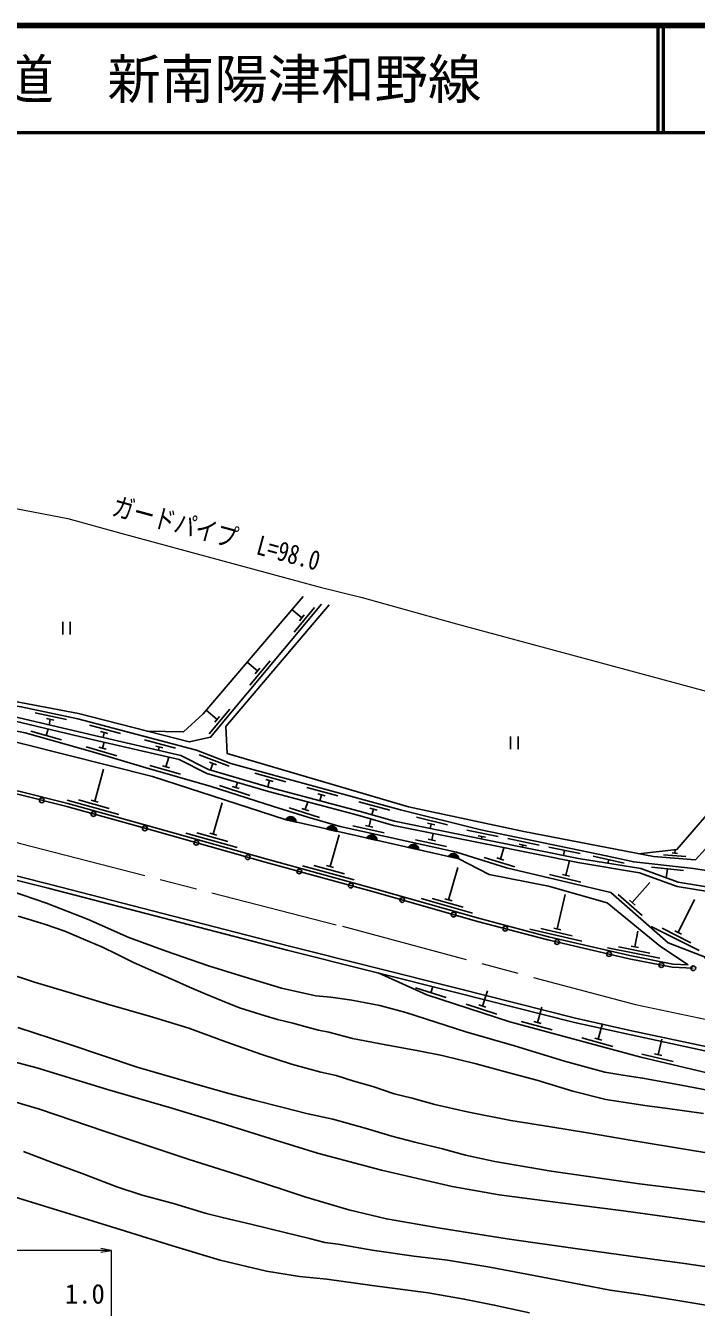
# Model space of a CAD drawing. Units: millimetres at full size, sheet at 1:1000; details may follow other scales. Extents: x 40000 to 680000, y 20000 to 380000.
# Drawn here: x 238590 to 301354, y 260141 to 380000 of the extents above; entities that cross this region are included whole.
import ezdxf
from ezdxf.enums import TextEntityAlignment as Align

# ---------------------------------------------------------------- set-up
doc = ezdxf.new("R2010")
doc.units = ezdxf.units.MM
doc.header["$LTSCALE"] = 1000
doc.linetypes.add('CHAIN', pattern=[18.5, 12, -1.5, 3.5, -1.5])
for name, color, linetype, lineweight in [('M-BGD', 7, 'Continuous', 25), ('M-BMK', 2, 'CHAIN', 13), ('M-STR-HTXT', 7, 'Continuous', 13), ('M-TTL', 2, 'Continuous', 140), ('M-TTL-LINE', 7, 'Continuous', 50)]:
    doc.layers.add(name, color=color, linetype=linetype, lineweight=lineweight)
doc.layers.add('M-TTL-TXT', color=7, linetype='Continuous')
doc.styles.add('ＭＳ ゴシック', font='')
doc.styles.get('ＭＳ ゴシック').set_extended_font_data('MS Gothic')

# ---------------------------------------------------------------- blocks, each defined once
blk = doc.blocks.new('open_arrow')
at = {"color": 0, "linetype": 'Continuous', "lineweight": -2}
blk.add_lwpolyline([(7.5, 1.25), (0, 0), (7.5, -1.25)], dxfattribs=at)

msp = doc.modelspace()

# ---------------------------------------------------------------- hatches: boundary and pattern name
at = {"layer": 'M-BGD'}
for points in [[(262943, 305734, -0.82183), (263910, 305516)], [(266758, 304871, -0.82183), (267725, 304652)], [(270517, 304020, -0.82183), (271484, 303802)], [(274422, 303137, -0.82183), (275388, 302918)], [(278153, 302292, -0.82183), (279120, 302073)]]:
    msp.add_hatch(color=256, dxfattribs=at).paths.add_polyline_path(points)

# ---------------------------------------------------------------- linework, layer by layer
for p, q in [((264444, 324623), (263507, 325406)), ((263712, 323280), (265635, 325582)), ((264219, 324355), (264668, 324892)), ((242073, 324232), (242073, 323058)), ((242773, 324232), (242773, 323058)), ((260295, 319657), (259313, 320477)), ((259564, 318313), (261487, 320615)), ((260071, 319388), (260519, 319925)), ((242424, 315102), (239489, 315725)), ((256505, 315120), (255482, 315974)), ((255774, 313776), (257697, 316079)), ((256281, 314851), (256730, 315388)), ((239072, 314035), (241958, 313216)), ((240515, 313626), (240688, 314225)), ((241237, 315048), (240552, 315193)), ((240894, 315120), (240787, 314613)), ((247472, 313815), (244573, 314584)), ((246284, 313820), (245607, 313999)), ((245783, 312433), (245948, 312991)), ((245946, 313909), (245834, 313428)), ((252628, 312447), (249728, 313216)), ((283968, 313528), (283968, 312354)), ((284668, 313528), (284668, 312354)), ((244259, 312572), (247136, 311719)), ((245447, 312532), (246118, 312333)), ((251439, 312452), (250763, 312631)), ((251101, 312542), (251017, 312225)), ((257626, 310754), (254823, 311825)), ((245055, 307486), (245879, 310460)), ((250199, 310813), (253084, 309991)), ((251387, 310787), (252061, 310595)), ((251724, 310691), (251980, 311590)), ((256444, 310884), (255791, 311134)), ((256117, 311009), (255878, 310383)), ((262937, 309291), (260044, 310084)), ((261749, 309306), (261074, 309491)), ((261411, 309398), (261253, 308819)), ((256729, 308928), (259584, 308009)), ((257915, 308861), (258582, 308647)), ((258248, 308754), (258402, 309232)), ((267794, 307961), (264900, 308754)), ((266605, 307975), (265930, 308160)), ((266268, 308068), (266117, 307519)), ((242485, 307576), (247304, 306240)), ((243529, 307598), (246420, 306796)), ((244717, 307580), (245392, 307393)), ((256149, 304390), (256970, 307310)), ((263240, 306847), (266104, 305956)), ((264761, 306688), (264984, 307404)), ((272665, 306626), (269771, 307419)), ((262943, 305734), (263910, 305516)), ((264427, 306792), (265095, 306584)), ((270747, 305130), (270896, 305809)), ((271476, 306641), (270801, 306826)), ((271139, 306733), (270992, 306198)), ((278077, 305267), (275164, 305985)), ((253580, 304489), (258393, 303136)), ((254624, 304507), (257512, 303696)), ((255812, 304485), (256486, 304296)), ((266758, 304871), (267725, 304652)), ((269217, 305159), (272147, 304514)), ((270405, 305205), (271089, 305054)), ((276888, 305251), (276209, 305419)), ((276549, 305335), (276447, 304921)), ((276586, 303844), (276721, 304457)), ((282815, 304166), (279877, 304775)), ((267072, 301362), (267922, 304317)), ((270517, 304020), (271484, 303802)), ((275057, 303874), (277987, 303229)), ((276244, 303920), (276928, 303769)), ((281628, 304105), (280942, 304247)), ((281285, 304176), (281240, 303952)), ((286637, 303373), (283700, 303982)), ((285450, 303313), (284765, 303455)), ((285107, 303384), (285066, 303182)), ((274422, 303137), (275388, 302918)), ((278153, 302292), (279120, 302073)), ((281496, 302222), (284359, 301324)), ((282683, 302164), (283351, 301955)), ((283017, 302059), (283350, 303119)), ((290480, 302576), (287543, 303185)), ((289011, 302881), (288916, 302408)), ((294610, 301691), (291682, 302346)), ((298277, 302462), (300371, 302292)), ((299099, 302636), (299588, 302596)), ((299343, 302616), (299369, 302926)), ((264502, 301444), (269325, 300124)), ((265546, 301469), (268440, 300677)), ((266735, 301455), (267410, 301270)), ((278157, 298257), (279020, 301288)), ((289154, 300554), (289469, 301889)), ((293146, 302019), (293089, 301670)), ((300135, 300988), (297153, 301316)), ((298644, 301152), (298533, 300302)), ((287625, 300607), (290545, 299918)), ((288813, 300635), (289495, 300474)), ((295351, 297988), (297014, 299884)), ((288342, 295528), (289090, 298762)), ((294026, 298752), (296281, 296774)), ((275588, 298365), (280397, 296995)), ((276632, 298379), (279517, 297558)), ((277820, 298353), (278494, 298161)), ((295088, 298219), (295615, 297757)), ((299638, 295184), (301192, 298268)), ((285771, 295507), (290642, 294380)), ((286813, 295574), (289735, 294897)), ((288001, 295607), (288683, 295449)), ((295591, 293860), (295882, 295331)), ((297135, 295772), (301601, 293523)), ((298164, 295591), (300843, 294241)), ((299326, 295341), (299951, 295026)), ((293022, 293755), (297928, 292787)), ((294062, 293856), (297005, 293275)), ((295248, 293927), (295935, 293792)), ((276507, 289565), (276692, 290135)), ((275080, 290027), (277934, 289102)), ((281335, 288314), (281798, 289741)), ((279816, 288491), (282670, 287566)), ((281002, 288422), (281668, 288206)), ((286487, 286772), (286879, 288220)), ((284960, 286875), (287856, 286090)), ((286149, 286863), (286824, 286680)), ((292177, 285229), (292569, 286677)), ((290651, 285332), (293546, 284547)), ((291839, 285321), (292515, 285138)), ((297780, 283761), (298125, 285221)), ((296251, 283814), (299171, 283125)), ((297440, 283842), (298121, 283681))]:
    msp.add_line(p, q, dxfattribs=at)
for points in [[(227020, 332911), (217550, 321101), (227039, 317365), (230936, 317288), (233466, 317043), (238181, 316309), (243469, 315187), (254575, 312241), (257789, 311013), (273661, 306665), (281185, 304810), (292927, 302375), (295495, 301801), (301084, 301185), (316620, 298759), (338737, 295135), (359000, 291743), (375147, 286087), (378953, 285119), (381437, 285510), (396828, 284464)], [(227501, 332826), (220108, 323462), (220242, 320598), (226964, 317826), (231113, 317745), (234955, 317293), (243545, 315665), (253907, 313019), (255890, 313447), (266286, 325894)], [(384744, 283705), (378081, 284028), (365913, 287999), (365339, 288086), (358019, 290580), (353863, 291257), (342359, 292986), (335323, 294053), (317248, 296844), (305290, 298570), (299558, 299503), (296045, 300780), (290266, 301728), (281737, 303444), (273010, 305207), (269686, 306154), (261329, 308381), (255544, 310063), (252966, 311361), (244954, 313222), (234302, 315727), (226172, 316465), (194373, 327806)], [(264547, 326627), (255198, 315641), (253365, 313953), (249966, 314025)], [(267000, 325837), (257318, 314461), (257446, 311943), (274427, 306932), (285212, 304639), (297348, 302297), (301262, 301979), (312337, 314187)], [(384744, 284105), (378154, 284425), (366005, 288390), (365435, 288476), (358116, 290970), (353924, 291652), (342419, 293381), (335384, 294448), (317307, 297240), (305351, 298965), (299660, 299892), (296147, 301169), (290338, 302122), (281816, 303836), (273105, 305596), (269792, 306540), (261437, 308766), (255691, 310437), (253104, 311740), (245045, 313611), (234366, 316123), (226258, 316859), (215574, 320669)], [(302640, 292052), (302121, 292913), (298719, 294236), (293347, 298948), (283587, 301252), (278910, 302719), (268021, 305115), (264986, 305990), (261785, 306985), (255966, 308858), (249855, 310600), (244850, 312083), (238541, 313874), (235059, 314543), (233294, 314763), (227826, 314979), (216075, 318892), (215633, 314681), (210399, 312210), (200343, 308969), (198298, 306329)], [(295949, 302566), (299530, 302943), (310296, 315389)], [(300594, 292177), (297994, 293873), (292995, 297969), (287525, 299529), (281956, 300611), (279120, 302073), (262881, 305748), (250478, 309791), (238327, 312835), (232369, 314334), (229047, 314930)], [(300594, 292177), (299137, 292243), (295128, 293034), (287529, 294792), (280954, 296525), (271478, 299223), (261081, 302069), (250730, 304979), (242527, 307253), (238065, 308378), (235079, 309009), (232430, 309606), (230319, 309869), (227656, 310098), (224441, 310103), (220941, 309939), (218212, 309631), (216592, 309253), (213773, 308557), (205528, 307247)], [(301063, 291855), (299101, 291944), (295065, 292740), (287457, 294501), (280875, 296235), (271397, 298934), (261001, 301780), (250649, 304690), (242450, 306963), (237997, 308086), (235015, 308716), (232379, 309310), (230287, 309570), (227643, 309798), (224448, 309803), (220965, 309639), (218263, 309335), (216663, 308961), (213832, 308263), (205575, 306950)], [(172356, 293310), (176422, 292896), (180290, 293193), (186607, 294092), (193107, 295427), (196550, 296365), (201847, 298531), (206199, 300249), (209004, 301381), (211126, 301851), (214423, 302409), (216786, 302615), (219330, 302768), (222306, 302744), (226720, 302369), (229591, 301984), (233016, 301256), (240691, 299337), (263065, 293550), (278837, 289600), (289957, 286787), (295085, 285644), (302429, 284073)], [(172381, 293709), (176427, 293298), (180246, 293591), (186538, 294486), (193014, 295816), (196421, 296745), (201698, 298902), (206051, 300621), (208885, 301764), (211050, 302244), (214372, 302806), (216757, 303014), (219320, 303168), (222324, 303143), (226764, 302767), (229659, 302379), (233106, 301645), (240790, 299725), (263164, 293937), (278935, 289988), (290050, 287176), (295171, 286035), (302517, 284463)], [(237277, 299073), (240557, 297933), (244368, 296452), (248258, 294732), (251734, 293457), (255717, 292082), (258721, 291129), (262546, 290005), (265758, 289271), (267160, 289139), (269106, 288861), (271726, 288358), (274161, 287710), (279771, 285916), (284335, 284598), (289025, 283154), (292773, 282149), (294470, 281857), (296325, 281588), (299787, 280961), (302552, 280435)], [(302023, 278280), (300237, 278534), (298434, 278754), (296745, 278983), (295320, 279194), (292883, 279590), (289793, 280372), (286419, 281388), (283837, 282076), (280738, 282919), (277554, 283693), (275350, 284123), (272286, 284690), (269178, 285290), (266972, 285885), (266008, 286060), (264710, 286418), (263604, 286718), (262165, 287063), (260995, 287402), (259607, 287824), (258603, 288150), (256981, 288792), (255389, 289457), (253925, 290096), (252409, 290754), (250313, 291658), (248676, 292387), (247129, 293154), (245780, 293825), (244012, 294587), (242248, 295329), (240450, 295951), (238828, 296434), (237880, 296725)], [(236480, 291525), (239433, 290561), (242663, 289592), (246565, 288405), (250167, 287375), (253869, 286236), (257327, 284984), (260707, 283784), (263461, 282883), (266223, 282135), (267641, 281813), (269293, 281293), (271071, 280782), (273085, 280111), (274762, 279692), (276893, 279118), (279897, 278429), (284001, 277608), (287727, 277018), (291175, 276460), (295148, 275771), (300808, 274847), (305191, 274125)], [(271594, 291414), (276137, 289369), (283905, 286850), (296162, 283527), (303130, 281882), (314453, 280013), (327755, 278378), (343507, 272645), (356363, 273901)], [(302325, 270916), (296017, 271707), (287780, 272863), (282506, 273780), (279747, 274374), (277583, 274981), (275022, 275601), (272857, 276142), (270376, 276894), (267332, 277755), (264877, 278283), (262685, 278837), (259966, 279523), (257604, 280130), (255175, 280816), (249040, 282602), (242625, 284740), (237847, 286297)], [(233917, 284051), (239631, 282526), (246259, 280529), (252284, 278755), (256877, 277369), (261480, 275917), (265887, 274563), (271881, 272976), (278512, 271429), (282903, 270666), (288399, 269935), (294549, 269172), (300386, 268356), (307790, 267290)], [(304475, 263608), (300237, 264231), (296100, 264813), (290020, 265660), (283654, 266543), (277367, 267547), (272346, 268410), (268826, 269267), (266944, 269819), (264710, 270471), (262668, 271148), (258462, 272522), (253902, 273969), (246048, 276598), (239876, 278675), (235960, 279829)], [(238379, 274713), (241075, 273693), (243896, 272652), (247116, 271418), (249488, 270631), (252430, 269869), (255393, 268958), (257124, 268510), (259678, 267917), (262971, 267119), (265150, 266574), (266597, 266211), (267832, 266053), (271027, 265485), (274925, 264940), (278073, 264541), (282040, 263897), (286809, 263002), (290683, 262240), (293283, 261753), (295909, 261390), (299250, 260833), (302253, 260361)], [(285743, 259635), (282438, 260350), (279633, 260912), (276252, 261488), (271012, 262195), (266788, 262778), (264228, 263037), (261124, 263527), (256796, 264566), (252344, 265886), (247932, 267261), (243616, 268595), (237123, 270586)]]:
    msp.add_lwpolyline(points, dxfattribs=at)
for centre in [(240099, 307556), (244931, 306275), (249750, 304939), (254564, 303589), (259377, 302236), (264197, 300905), (269020, 299585), (273835, 298240), (278644, 296871), (283467, 295552), (288308, 294304), (293179, 293177), (298072, 292147), (301063, 291855)]:
    msp.add_circle(centre, 225, dxfattribs=at)
for centre in [(263405, 305530), (267220, 304666), (270979, 303815), (274883, 302932), (278615, 302087)]:
    msp.add_arc(centre, 505, 358.41898, 156.07717, dxfattribs=at)
at = {"layer": 'M-BMK'}
msp.add_lwpolyline([(133903, 291216), (170217, 297509), (209098, 304392), (215377, 305566), (221191, 306062), (225127, 305927), (228993, 305646), (232947, 304889), (238109, 303524), (268230, 295774), (295644, 288448), (302176, 287090), (331122, 282153), (394636, 271208)], dxfattribs=at)
at = {"layer": 'M-STR-HTXT'}
for p, q in [((246629, 265464), (211629, 265464)), ((246629, 244098), (246629, 265464))]:
    msp.add_line(p, q, dxfattribs=at)
msp.add_lwpolyline([(200992, 333668), (207748, 334537), (214146, 335157), (218684, 335668), (225261, 335921), (229497, 335921), (235209, 335305), (242526, 333900), (247486, 332538), (266152, 327475), (270097, 326517), (278916, 324066), (294399, 319892), (305850, 316793)], dxfattribs=at)
at = {"layer": 'M-TTL'}
msp.add_line((680000, 380000), (40000, 380000), dxfattribs=at)
at = {"layer": 'M-TTL-LINE'}
for p, q in [((297750, 380000), (297750, 370000)), ((298250, 380000), (298250, 370000)), ((40000, 370000), (680000, 370000))]:
    msp.add_line(p, q, dxfattribs=at)

# ---------------------------------------------------------------- block references
at = {"layer": 'M-STR-HTXT', "xscale": 133, "yscale": 133, "rotation": 180}
msp.add_blockref('open_arrow', (246629, 265464), dxfattribs=at)

# ---------------------------------------------------------------- texts
at = {"layer": 'M-STR-HTXT', "style": 'ＭＳ ゴシック', "width": 0.8}
msp.add_text('ガードパイプ\u3000L=98.0', height=1833, rotation=344.823, dxfattribs=at).set_placement((256056, 331114), align=Align.BOTTOM_CENTER)
at = {"layer": 'M-STR-HTXT', "style": 'ＭＳ ゴシック'}
msp.add_text('1.0', height=1833, dxfattribs=at).set_placement((244129, 259942), align=Align.BOTTOM_CENTER)
at = {"layer": 'M-TTL-TXT', "style": 'ＭＳ ゴシック'}
msp.add_text('主要地方道\u3000新南陽津和野線', height=3666, dxfattribs=at).set_placement((216234, 375000), align=Align.MIDDLE_LEFT)

doc.saveas('drawing.dxf')
